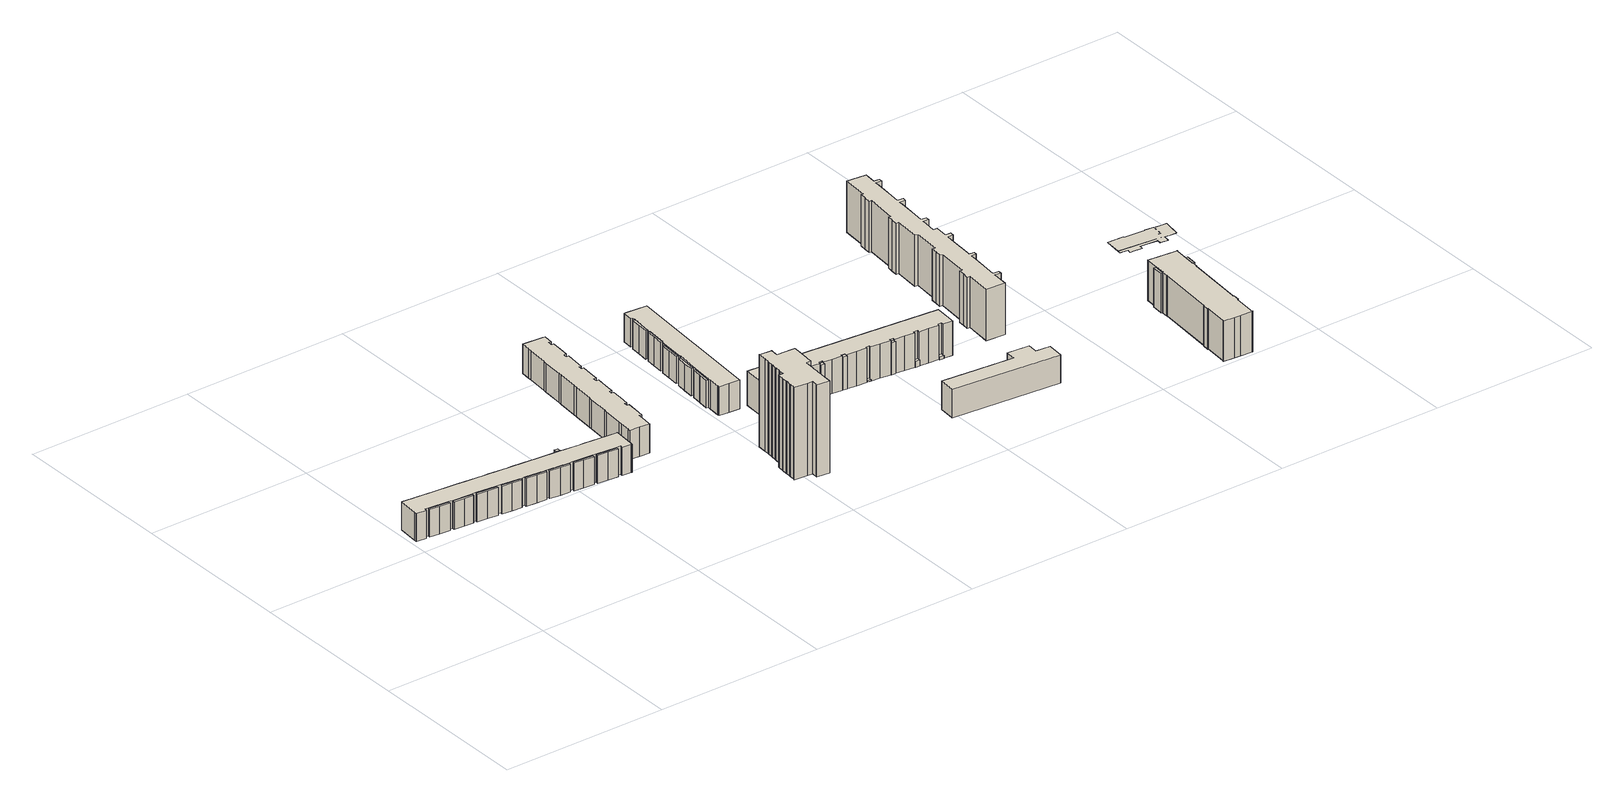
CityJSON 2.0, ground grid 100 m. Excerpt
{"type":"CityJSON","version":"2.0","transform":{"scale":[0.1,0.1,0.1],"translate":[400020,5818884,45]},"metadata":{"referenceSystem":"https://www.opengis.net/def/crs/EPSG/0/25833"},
"CityObjects":{
"building1":{"type":"Building","attributes":{"Gemeindeschluessel":"11000011","function":"31001_1010"},"address":[{"country":"Germany","locality":"Berlin","thoroughfareNumber":"38, 40, 42, 44, 46, 48, 50, 52, 54","thoroughfareName":"Gensinger Straße"}],"children":["building1-1","building1-2","building1-3","building1-4","building1-5","building1-6","building1-7","building1-8","building1-9"]},
"building1-1":{"type":"BuildingPart","attributes":{"BezugspunktDach":"2200","measuredHeight":16.87,"storeysAboveGround":5},"parents":["building1"],"geometry":[{"type":"MultiSurface","lod":"1","boundaries":[[[0,1,2,3,4,5,6,7,8,9,10,11,12,13,14,15,16,17,18,19,20,21,22,23,24,25,26,27,28,29,30,31,32,33,34,35,36,37,38,39,40,41,42,43,44,45]],[[46,47,48,49,50,51,52,53,54,55,56,57,58,59,60,61,62,63,64,65,66,67,68,69,70,71,72,73,74,75,76,77,78,79,80,81,82,83,84,85,86,87,88,89,90,91]],[[46,91,45,44]],[[47,46,44,43]],[[48,47,43,42]],[[49,48,42,41]],[[50,49,41,40]],[[51,50,40,39]],[[52,51,39,38]],[[53,52,38,37]],[[54,53,37,36]],[[55,54,36,35]],[[56,55,35,34]],[[57,56,34,33]],[[58,57,33,32]],[[59,58,32,31]],[[60,59,31,30]],[[61,60,30,29]],[[62,61,29,28]],[[63,62,28,27]],[[64,63,27,26]],[[65,64,26,25]],[[66,65,25,24]],[[67,66,24,23]],[[68,67,23,22]],[[69,68,22,21]],[[70,69,21,20]],[[71,70,20,19]],[[72,71,19,18]],[[73,92,93,18,17]],[[74,73,17,16]],[[75,94,95,16,15]],[[76,75,15,14]],[[96,97,76,14,13]],[[78,77,13,12]],[[98,99,78,12,11]],[[80,79,11,10]],[[100,101,102,80,10,9]],[[82,81,9,8]],[[103,104,8,7]],[[84,83,7,6]],[[85,105,106,6,5]],[[86,85,5,4]],[[87,107,108,4,3]],[[88,87,3,2]],[[89,88,2,1]],[[90,89,1,0]],[[91,90,0,45]],[[72,93,92,73]],[[74,95,94,75]],[[77,76,97,96]],[[109,79,78,99,98]],[[102,101,100,81]],[[83,82,104,103]],[[106,105,85,84]],[[86,108,107,87]]]}]},
"building1-2":{"type":"BuildingPart","attributes":{"BezugspunktDach":"2200","measuredHeight":16.45,"storeysAboveGround":5},"parents":["building1"],"geometry":[{"type":"Solid","lod":"1","boundaries":[[[[110,111,104,103,112]],[[83,82,113,114,115]],[[83,115,112,103]],[[113,82,104,111]],[[114,113,111,110]],[[115,114,110,112]],[[103,104,82,83]]]]}]},
"building1-3":{"type":"BuildingPart","attributes":{"BezugspunktDach":"2200","measuredHeight":16.45,"storeysAboveGround":5},"parents":["building1"],"geometry":[{"type":"Solid","lod":"1","boundaries":[[[[116,117,99,98,118]],[[79,78,119,120,121]],[[79,121,118,98]],[[119,78,99,117]],[[120,119,117,116]],[[121,120,116,118]],[[78,79,98,99]]]]}]},
"building1-4":{"type":"BuildingPart","attributes":{"BezugspunktDach":"2200","measuredHeight":16.45,"storeysAboveGround":5},"parents":["building1"],"geometry":[{"type":"MultiSurface","lod":"1","boundaries":[[[122,123,97,96,124]],[[77,76,125,126,127]],[[77,127,124,96]],[[125,76,97,123]],[[126,125,123,122]],[[127,126,122,124]],[[76,77,96,97,128]]]}]},
"building1-5":{"type":"BuildingPart","attributes":{"BezugspunktDach":"2200","measuredHeight":16.45,"storeysAboveGround":5},"parents":["building1"],"geometry":[{"type":"Solid","lod":"1","boundaries":[[[[129,130,93,92,131]],[[73,72,132,133,134]],[[73,134,131,92]],[[132,72,93,130]],[[133,132,130,129]],[[134,133,129,131]],[[72,73,92,93]]]]}]},
"building1-6":{"type":"BuildingPart","attributes":{"BezugspunktDach":"2200","measuredHeight":16.45,"storeysAboveGround":5},"parents":["building1"],"geometry":[{"type":"MultiSurface","lod":"1","boundaries":[[[135,136,108,107,137]],[[87,86,138,139,140]],[[87,140,137,107]],[[138,86,108,136]],[[139,138,136,135]],[[140,139,135,137]],[[141,86,87,107,108]]]}]},
"building1-7":{"type":"BuildingPart","attributes":{"BezugspunktDach":"2200","measuredHeight":16.45,"storeysAboveGround":5},"parents":["building1"],"geometry":[{"type":"MultiSurface","lod":"1","boundaries":[[[142,143,106,105,144]],[[85,84,145,146,147]],[[85,147,144,105]],[[145,84,106,143]],[[146,145,143,142]],[[147,146,142,144]],[[148,84,85,105,106]]]}]},
"building1-8":{"type":"BuildingPart","attributes":{"BezugspunktDach":"2200","measuredHeight":16.45,"storeysAboveGround":5},"parents":["building1"],"geometry":[{"type":"Solid","lod":"1","boundaries":[[[[149,150,95,94,151]],[[75,74,152,153,154]],[[75,154,151,94]],[[152,74,95,150]],[[153,152,150,149]],[[154,153,149,151]],[[74,75,94,95]]]]}]},
"building1-9":{"type":"BuildingPart","attributes":{"BezugspunktDach":"2200","measuredHeight":16.45,"storeysAboveGround":5},"parents":["building1"],"geometry":[{"type":"Solid","lod":"1","boundaries":[[[[155,156,101,100,157]],[[81,102,158,159,160]],[[81,160,157,100]],[[158,102,101,156]],[[159,158,156,155]],[[160,159,155,157]],[[102,81,100,101]]]]}]},
"building2":{"type":"Building","attributes":{"Gemeindeschluessel":"11000011","BezugspunktDach":"2200","function":"51009_1610","measuredHeight":13.15,"storeysAboveGround":0},"address":[{"country":"Germany","locality":"Berlin"}],"geometry":[{"type":"Solid","lod":"1","boundaries":[[[[161,162,163,164]],[[165,166,167,168]],[[165,168,164,163]],[[166,165,163,162]],[[167,166,162,161]],[[168,167,161,164]]]]}]},
"building3":{"type":"Building","attributes":{"Gemeindeschluessel":"11000011","BezugspunktDach":"2200","function":"51009_1610","measuredHeight":13.51,"storeysAboveGround":0},"address":[{"country":"Germany","locality":"Berlin"}],"geometry":[{"type":"Solid","lod":"1","boundaries":[[[[169,170,171,172]],[[173,174,175,176]],[[173,176,172,171]],[[174,173,171,170]],[[175,174,170,169]],[[176,175,169,172]]]]}]},
"building4":{"type":"Building","attributes":{"Gemeindeschluessel":"11000011","BezugspunktDach":"2200","function":"51009_1610","measuredHeight":16.68,"storeysAboveGround":0},"address":[{"country":"Germany","locality":"Berlin"}],"geometry":[{"type":"Solid","lod":"1","boundaries":[[[[177,178,179,180]],[[181,182,183,184]],[[181,184,180,179]],[[182,181,179,178]],[[183,182,178,177]],[[184,183,177,180]]]]}]},
"building5":{"type":"Building","attributes":{"Gemeindeschluessel":"11000011","BezugspunktDach":"2200","function":"51009_1610","measuredHeight":11.76,"storeysAboveGround":0},"address":[{"country":"Germany","locality":"Berlin"}],"geometry":[{"type":"Solid","lod":"1","boundaries":[[[[185,186,187,188]],[[189,190,191,192]],[[189,192,188,187]],[[190,189,187,186]],[[191,190,186,185]],[[192,191,185,188]]]]}]},
"building6":{"type":"Building","attributes":{"Gemeindeschluessel":"11000011","BezugspunktDach":"2200","function":"51009_1610","measuredHeight":4.28,"storeysAboveGround":0},"address":[{"country":"Germany","locality":"Berlin"}],"geometry":[{"type":"Solid","lod":"1","boundaries":[[[[193,194,195,196]],[[197,198,199,200]],[[197,200,196,195]],[[198,197,195,194]],[[199,198,194,193]],[[200,199,193,196]]]]}]},
"building7":{"type":"Building","attributes":{"Gemeindeschluessel":"11000011","BezugspunktDach":"2200","function":"31001_1010","measuredHeight":17.4,"storeysAboveGround":5},"address":[{"country":"Germany","locality":"Berlin","thoroughfareNumber":"24, 26, 28, 30, 32, 34, 36","thoroughfareName":"Gensinger Straße"}],"geometry":[{"type":"Solid","lod":"1","boundaries":[[[[201,202,203,204,205,206,207,208,209,210,211,212,213,214,215,216,217,218,219,220,221,222,223,224,225,226,227,228,229,230,231,232,233,234,235,236,237,238,239,240,241,242,243,244,245,246,247,248,249,250,251,252,253,254]],[[255,256,257,258,259,260,261,262,263,264,265,266,267,268,269,270,271,272,273,274,275,276,277,278,279,280,281,282,283,284,285,286,287,288,289,290,291,292,293,294,295,296,297,298,299,300,301,302,303,304,305,306,307,308]],[[255,308,254,253]],[[256,255,253,252]],[[257,256,252,251]],[[258,257,251,250]],[[259,258,250,249]],[[260,259,249,248]],[[261,260,248,247]],[[262,261,247,246]],[[263,262,246,245]],[[264,263,245,244]],[[265,264,244,243]],[[266,265,243,242]],[[267,266,242,241]],[[268,267,241,240]],[[269,268,240,239]],[[270,269,239,238]],[[271,270,238,237]],[[272,271,237,236]],[[273,272,236,235]],[[274,273,235,234]],[[275,274,234,233]],[[276,275,233,232]],[[277,276,232,231]],[[278,277,231,230]],[[279,278,230,229]],[[280,279,229,228]],[[281,280,228,227]],[[282,281,227,226]],[[283,282,226,225]],[[284,283,225,224]],[[285,284,224,223]],[[286,285,223,222]],[[287,286,222,221]],[[288,287,221,220]],[[289,288,220,219]],[[290,289,219,218]],[[291,290,218,217]],[[292,291,217,216]],[[293,292,216,215]],[[294,293,215,214]],[[295,294,214,213]],[[296,295,213,212]],[[297,296,212,211]],[[298,297,211,210]],[[299,298,210,209]],[[300,299,209,208]],[[301,300,208,207]],[[302,301,207,206]],[[303,302,206,205]],[[304,303,205,204]],[[305,304,204,203]],[[306,305,203,202]],[[307,306,202,201]],[[308,307,201,254]]]]}]},
"building8":{"type":"Building","attributes":{"Gemeindeschluessel":"11000011","BezugspunktDach":"2200","function":"31001_1010","measuredHeight":54.87,"storeysAboveGround":18},"address":[{"country":"Germany","locality":"Berlin","thoroughfareNumber":"67","thoroughfareName":"Alt-Friedrichsfelde"}],"geometry":[{"type":"Solid","lod":"1","boundaries":[[[[309,310,311,312,313,314,315,316,317,318,319,320,321,322,323,324,325,326,327,328,329,330,331,332,333,334,335,336,337,338,339,340,341,342,343,344,345,346,347,348,349,350,351,352,353,354,355,356,357,358,359,360,361,362,363]],[[364,365,366,367,368,369,370,371,372,373,374,375,376,377,378,379,380,381,382,383,384,385,386,387,388,389,390,391,392,393,394,395,396,397,398,399,400,401,402,403,404,405,406,407,408,409,410,411,412,413,414,415,416,417,418]],[[364,418,363,362]],[[365,364,362,361]],[[366,365,361,360]],[[367,366,360,359]],[[368,367,359,358]],[[369,368,358,357]],[[370,369,357,356]],[[371,370,356,355]],[[372,371,355,354]],[[373,372,354,353]],[[374,373,353,352]],[[375,374,352,351]],[[376,375,351,350]],[[377,376,350,349]],[[378,377,349,348]],[[379,378,348,347]],[[380,379,347,346]],[[381,380,346,345]],[[382,381,345,344]],[[383,382,344,343]],[[384,383,343,342]],[[385,384,342,341]],[[386,385,341,340]],[[387,386,340,339]],[[388,387,339,338]],[[389,388,338,337]],[[390,389,337,336]],[[391,390,336,335]],[[392,391,335,334]],[[393,392,334,333]],[[394,393,333,332]],[[395,394,332,331]],[[396,395,331,330]],[[397,396,330,329]],[[398,397,329,328]],[[399,398,328,327]],[[400,399,327,326]],[[401,400,326,325]],[[402,401,325,324]],[[403,402,324,323]],[[404,403,323,322]],[[405,404,322,321]],[[406,405,321,320]],[[407,406,320,319]],[[408,407,319,318]],[[409,408,318,317]],[[410,409,317,316]],[[411,410,316,315]],[[412,411,315,314]],[[413,412,314,313]],[[414,413,313,312]],[[415,414,312,311]],[[416,415,311,310]],[[417,416,310,309]],[[418,417,309,363]]]]}]},
"building9":{"type":"Building","attributes":{"Gemeindeschluessel":"11000011","BezugspunktDach":"2200","function":"51009_1610","measuredHeight":9.66,"storeysAboveGround":0},"address":[{"country":"Germany","locality":"Berlin"}],"geometry":[{"type":"Solid","lod":"1","boundaries":[[[[419,420,421,422,423,424]],[[425,426,427,428,429,430]],[[425,430,424,423]],[[426,425,423,422]],[[427,426,422,421]],[[428,427,421,420]],[[429,428,420,419]],[[430,429,419,424]]]]}]},
"building10":{"type":"Building","attributes":{"Gemeindeschluessel":"11000011","function":"31001_1010"},"address":[{"country":"Germany","locality":"Berlin","thoroughfareNumber":"62, 64, 66, 68, 70, 72","thoroughfareName":"Gensinger Straße"}],"children":["building10-1","building10-2","building10-3","building10-4","building10-5","building10-6"]},
"building10-1":{"type":"BuildingPart","attributes":{"BezugspunktDach":"2200","measuredHeight":17.16,"storeysAboveGround":5},"parents":["building10"],"geometry":[{"type":"MultiSurface","lod":"1","boundaries":[[[431,432,433,434,435,436,437,438,439,440,441,442,443,444,445,446,447,448,449,450,451,452,453,454,455,456,457]],[[458,459,460,461,462,463,464,465,466,467,468,469,470,471,472,473,474,475,476,477,478,479,480,481,482,483,484]],[[458,484,457,456]],[[459,458,456,455]],[[460,485,486,487,459,455,454]],[[488,459,489]],[[461,460,454,453]],[[490,491,461,453,452]],[[463,462,452,451],[492,490,462,463]],[[464,463,451,450]],[[493,494,464,450,449]],[[466,465,449,448]],[[470,469,445,444]],[[474,473,441,440]],[[475,474,440,439]],[[476,475,439,438]],[[477,476,438,437]],[[478,477,437,436]],[[479,478,436,435]],[[480,479,435,434]],[[481,480,434,433]],[[482,481,433,432]],[[483,482,432,431]],[[484,483,431,457]],[[488,489,486,485,460]],[[489,459,487,486]],[[462,461,491,490]],[[492,463,462,490]],[[465,464,494,493]],[[467,466,448,447]],[[468,467,447,446]],[[469,468,446,445,495]],[[496,471,470,444,443]],[[472,471,443,442]],[[473,472,442,441]]]}]},
"building10-2":{"type":"BuildingPart","attributes":{"BezugspunktDach":"2200","measuredHeight":17.16,"storeysAboveGround":5},"parents":["building10"],"geometry":[{"type":"MultiSurface","lod":"1","boundaries":[[[444,443,442,441,497,498,499]],[[500,501,473,472,471,470,502]],[[500,502,499,498]],[[501,500,498,497]],[[473,501,497,441]],[[502,470,444,499]],[[472,473,441,442]],[[471,472,442,443]],[[503,470,471,443,444]]]}]},
"building10-3":{"type":"BuildingPart","attributes":{"BezugspunktDach":"2200","measuredHeight":17.16,"storeysAboveGround":5},"parents":["building10"],"geometry":[{"type":"MultiSurface","lod":"1","boundaries":[[[448,447,446,445,504,505,506]],[[507,508,469,468,467,466,509]],[[507,509,506,505]],[[508,507,505,504]],[[469,508,504,445]],[[509,466,448,506]],[[468,469,445,446,510]],[[467,468,446,447]],[[466,467,447,448]]]}]},
"building10-4":{"type":"BuildingPart","attributes":{"BezugspunktDach":"2200","measuredHeight":16.11,"storeysAboveGround":5},"parents":["building10"],"geometry":[{"type":"Solid","lod":"1","boundaries":[[[[494,493,511,512,513]],[[514,515,465,464,516]],[[514,516,513,512]],[[515,514,512,511]],[[465,515,511,493]],[[516,464,494,513]],[[464,465,493,494]]]]}]},
"building10-5":{"type":"BuildingPart","attributes":{"BezugspunktDach":"2200","measuredHeight":17.4,"storeysAboveGround":5},"parents":["building10"],"geometry":[{"type":"Solid","lod":"1","boundaries":[[[[487,486,485,517,518,519,520]],[[521,522,523,460,489,459,524]],[[521,524,520,519]],[[522,521,519,518]],[[523,522,518,517]],[[460,523,517,485]],[[524,459,487,520]],[[489,460,485,486]],[[459,489,486,487]]]]}]},
"building10-6":{"type":"BuildingPart","attributes":{"BezugspunktDach":"2200","measuredHeight":16.19,"storeysAboveGround":5},"parents":["building10"],"geometry":[{"type":"Solid","lod":"1","boundaries":[[[[491,490,492,525,526,527]],[[528,529,463,462,461,530]],[[528,530,527,526]],[[529,528,526,525]],[[463,529,525,492]],[[530,461,491,527]],[[462,463,492,490]],[[461,462,490,491]]]]}]},
"building11":{"type":"Building","attributes":{"Gemeindeschluessel":"11000011","BezugspunktDach":"2200","function":"51009_1610","measuredHeight":18.8,"storeysAboveGround":0},"address":[{"country":"Germany","locality":"Berlin"}],"geometry":[{"type":"Solid","lod":"1","boundaries":[[[[531,532,533,534,535,536]],[[537,538,539,540,541,542]],[[537,542,536,535]],[[538,537,535,534]],[[539,538,534,533]],[[540,539,533,532]],[[541,540,532,531]],[[542,541,531,536]]]]}]},
"building12":{"type":"Building","attributes":{"Gemeindeschluessel":"11000011","BezugspunktDach":"2200","function":"51009_1610","measuredHeight":19.1,"storeysAboveGround":0},"address":[{"country":"Germany","locality":"Berlin"}],"geometry":[{"type":"Solid","lod":"1","boundaries":[[[[543,544,545,546,547,548]],[[549,550,551,552,553,554]],[[549,554,548,547]],[[550,549,547,546]],[[551,550,546,545]],[[552,551,545,544]],[[553,552,544,543]],[[554,553,543,548]]]]}]},
"building13":{"type":"Building","attributes":{"Gemeindeschluessel":"11000011","BezugspunktDach":"2200","function":"51009_1610","measuredHeight":19.52,"storeysAboveGround":0},"address":[{"country":"Germany","locality":"Berlin"}],"geometry":[{"type":"Solid","lod":"1","boundaries":[[[[555,556,557,558,559,560]],[[561,562,563,564,565,566]],[[561,566,560,559]],[[562,561,559,558]],[[563,562,558,557]],[[564,563,557,556]],[[565,564,556,555]],[[566,565,555,560]]]]}]},
"building14":{"type":"Building","attributes":{"Gemeindeschluessel":"11000011","BezugspunktDach":"2200","function":"31001_1010","measuredHeight":20.43,"storeysAboveGround":6},"address":[{"country":"Germany","locality":"Berlin","thoroughfareNumber":"100, 102, 104, 106, 108, 110, 112, 114","thoroughfareName":"Gensinger Straße"}],"geometry":[{"type":"Solid","lod":"1","boundaries":[[[[567,568,569,570,571,572,573,574,575,576,577,578,579,580,581,582,583,584,585,586,587,588,589,590,591,592,593,594,595,596,597,598,599,600,601,602,603,604,605,606,607,608,609,610,611]],[[612,613,614,615,616,617,618,619,620,621,622,623,624,625,626,627,628,629,630,631,632,633,634,635,636,637,638,639,640,641,642,643,644,645,646,647,648,649,650,651,652,653,654,655,656]],[[612,656,611,610]],[[613,612,610,609]],[[614,613,609,608]],[[615,614,608,607]],[[616,615,607,606]],[[617,616,606,605]],[[618,617,605,604]],[[619,618,604,603]],[[620,619,603,602]],[[621,620,602,601]],[[622,621,601,600]],[[623,622,600,599]],[[624,623,599,598]],[[625,624,598,597]],[[626,625,597,596]],[[627,626,596,595]],[[628,627,595,594]],[[629,628,594,593]],[[630,629,593,592]],[[631,630,592,591]],[[632,631,591,590]],[[633,632,590,589]],[[634,633,589,588]],[[635,634,588,587]],[[636,635,587,586]],[[637,636,586,585]],[[638,637,585,584]],[[639,638,584,583]],[[640,639,583,582]],[[641,640,582,581]],[[642,641,581,580]],[[643,642,580,579]],[[644,643,579,578]],[[645,644,578,577]],[[646,645,577,576]],[[647,646,576,575]],[[648,647,575,574]],[[649,648,574,573]],[[650,649,573,572]],[[651,650,572,571]],[[652,651,571,570]],[[653,652,570,569]],[[654,653,569,568]],[[655,654,568,567]],[[656,655,567,611]]]]}]},
"building15":{"type":"Building","attributes":{"Gemeindeschluessel":"11000011","BezugspunktDach":"2200","function":"51009_1610","measuredHeight":1.05,"storeysAboveGround":0},"address":[{"country":"Germany","locality":"Berlin"}],"geometry":[{"type":"Solid","lod":"1","boundaries":[[[[657,658,659,660,661,662]],[[663,664,665,666,667,668]],[[663,668,662,661]],[[664,663,661,660]],[[665,664,660,659]],[[666,665,659,658]],[[667,666,658,657]],[[668,667,657,662]]]]}]},
"building16":{"type":"Building","attributes":{"Gemeindeschluessel":"11000011","BezugspunktDach":"2200","function":"51009_1610","measuredHeight":10.86,"storeysAboveGround":0},"address":[{"country":"Germany","locality":"Berlin"}],"geometry":[{"type":"Solid","lod":"1","boundaries":[[[[669,670,671,672]],[[673,674,675,676]],[[673,676,672,671]],[[674,673,671,670]],[[675,674,670,669]],[[676,675,669,672]]]]}]},
"building17":{"type":"Building","attributes":{"Gemeindeschluessel":"11000011","BezugspunktDach":"2200","function":"51009_1610","measuredHeight":19.01,"storeysAboveGround":0},"address":[{"country":"Germany","locality":"Berlin"}],"geometry":[{"type":"Solid","lod":"1","boundaries":[[[[677,678,679,680,681,682]],[[683,684,685,686,687,688]],[[683,688,682,681]],[[684,683,681,680]],[[685,684,680,679]],[[686,685,679,678]],[[687,686,678,677]],[[688,687,677,682]]]]}]},
"building18":{"type":"Building","attributes":{"Gemeindeschluessel":"11000011","BezugspunktDach":"2200","function":"51009_1610","measuredHeight":3.61,"storeysAboveGround":0},"address":[{"country":"Germany","locality":"Berlin"}],"geometry":[{"type":"Solid","lod":"1","boundaries":[[[[689,690,691,692,693,694]],[[695,696,697,698,699,700]],[[695,700,694,693]],[[696,695,693,692]],[[697,696,692,691]],[[698,697,691,690]],[[699,698,690,689]],[[700,699,689,694]]]]}]},
"building19":{"type":"Building","attributes":{"name":"Adam-Ries-Schule","Gemeindeschluessel":"11000011","function":"31001_3021"},"address":[{"country":"Germany","locality":"Berlin","thoroughfareNumber":"66","thoroughfareName":"Alt-Friedrichsfelde"}],"children":["building19-1","building19-2"]},
"building19-1":{"type":"BuildingPart","attributes":{"BezugspunktDach":"2200","measuredHeight":16.85,"storeysAboveGround":5},"parents":["building19"],"geometry":[{"type":"MultiSurface","lod":"1","boundaries":[[[701,702,703,704,705,706,707,708,709,710]],[[711,712,713,714,715,716,717,718,719,720]],[[711,720,710,709]],[[712,711,709,708]],[[713,712,708,707]],[[714,713,707,706]],[[715,714,706,705]],[[721,722,723,724,721,716,715,705,704]],[[717,716,704,703]],[[718,717,703,702]],[[719,718,702,701]],[[720,719,701,710]],[[724,723,722,721]]]}]},
"building19-2":{"type":"BuildingPart","attributes":{"BezugspunktDach":"2200","measuredHeight":4.21,"storeysAboveGround":5},"parents":["building19"],"geometry":[{"type":"Solid","lod":"1","boundaries":[[[[721,725,726,722]],[[727,728,724,723]],[[727,723,722,726]],[[728,727,726,725]],[[724,728,725,721]],[[723,724,721,722]]]]}]},
"building20":{"type":"Building","attributes":{"Gemeindeschluessel":"11000011","BezugspunktDach":"2200","function":"51009_1610","measuredHeight":1.94,"storeysAboveGround":0},"address":[{"country":"Germany","locality":"Berlin"}],"geometry":[{"type":"Solid","lod":"1","boundaries":[[[[729,730,731,732,733,734]],[[735,736,737,738,739,740]],[[735,740,734,733]],[[736,735,733,732]],[[737,736,732,731]],[[738,737,731,730]],[[739,738,730,729]],[[740,739,729,734]]]]}]},
"building21":{"type":"Building","attributes":{"Gemeindeschluessel":"11000011","BezugspunktDach":"2200","function":"51009_1610","measuredHeight":2.93,"storeysAboveGround":0},"address":[{"country":"Germany","locality":"Berlin"}],"geometry":[{"type":"Solid","lod":"1","boundaries":[[[[741,742,743,744,745,746]],[[747,748,749,750,751,752]],[[747,752,746,745]],[[748,747,745,744]],[[749,748,744,743]],[[750,749,743,742]],[[751,750,742,741]],[[752,751,741,746]]]]}]},
"building22":{"type":"Building","attributes":{"Gemeindeschluessel":"11000011","BezugspunktDach":"2200","function":"31001_1010","measuredHeight":30.5,"storeysAboveGround":10},"address":[{"country":"Germany","locality":"Berlin","thoroughfareNumber":"88, 90, 92, 94, 96, 98","thoroughfareName":"Gensinger Straße"}],"geometry":[{"type":"Solid","lod":"1","boundaries":[[[[753,754,755,756,757,758,759,760,761,762,763,764,765,766,767,768,769,770,771,772,773,774,775,776,777,778,779,780,781,782,783,784,785,786,787,788,789,790,791,792,793,794,795,796,797,798,799,800,801,802,803,804,805,806,807,808,809,810]],[[811,812,813,814,815,816,817,818,819,820,821,822,823,824,825,826,827,828,829,830,831,832,833,834,835,836,837,838,839,840,841,842,843,844,845,846,847,848,849,850,851,852,853,854,855,856,857,858,859,860,861,862,863,864,865,866,867,868]],[[811,868,810,809]],[[812,811,809,808]],[[813,812,808,807]],[[814,813,807,806]],[[815,814,806,805]],[[816,815,805,804]],[[817,816,804,803]],[[818,817,803,802]],[[819,818,802,801]],[[820,819,801,800]],[[821,820,800,799]],[[822,821,799,798]],[[823,822,798,797]],[[824,823,797,796]],[[825,824,796,795]],[[826,825,795,794]],[[827,826,794,793]],[[828,827,793,792]],[[829,828,792,791]],[[830,829,791,790]],[[831,830,790,789]],[[832,831,789,788]],[[833,832,788,787]],[[834,833,787,786]],[[835,834,786,785]],[[836,835,785,784]],[[837,836,784,783]],[[838,837,783,782]],[[839,838,782,781]],[[840,839,781,780]],[[841,840,780,779]],[[842,841,779,778]],[[843,842,778,777]],[[844,843,777,776]],[[845,844,776,775]],[[846,845,775,774]],[[847,846,774,773]],[[848,847,773,772]],[[849,848,772,771]],[[850,849,771,770]],[[851,850,770,769]],[[852,851,769,768]],[[853,852,768,767]],[[854,853,767,766]],[[855,854,766,765]],[[856,855,765,764]],[[857,856,764,763]],[[858,857,763,762]],[[859,858,762,761]],[[860,859,761,760]],[[861,860,760,759]],[[862,861,759,758]],[[863,862,758,757]],[[864,863,757,756]],[[865,864,756,755]],[[866,865,755,754]],[[867,866,754,753]],[[868,867,753,810]]]]}]},
"building23":{"type":"Building","attributes":{"Gemeindeschluessel":"11000011","BezugspunktDach":"2200","function":"31001_1022","measuredHeight":24.94,"storeysAboveGround":7},"address":[{"country":"Germany","locality":"Berlin","thoroughfareNumber":"103","thoroughfareName":"Gensinger Straße"}],"geometry":[{"type":"Solid","lod":"1","boundaries":[[[[869,870,871,872,873,874,875,876,877,878,879,880,881,882,883,884,885,886,887,888,889,890,891,892,893,894,895,896,897,898,899,900,901,902]],[[903,904,905,906,907,908,909,910,911,912,913,914,915,916,917,918,919,920,921,922,923,924,925,926,927,928,929,930,931,932,933,934,935,936]],[[903,936,902,901]],[[904,903,901,900]],[[905,904,900,899]],[[906,905,899,898]],[[907,906,898,897]],[[908,907,897,896]],[[909,908,896,895]],[[910,909,895,894]],[[911,910,894,893]],[[912,911,893,892]],[[913,912,892,891]],[[914,913,891,890]],[[915,914,890,889]],[[916,915,889,888]],[[917,916,888,887]],[[918,917,887,886]],[[919,918,886,885]],[[920,919,885,884]],[[921,920,884,883]],[[922,921,883,882]],[[923,922,882,881]],[[924,923,881,880]],[[925,924,880,879]],[[926,925,879,878]],[[927,926,878,877]],[[928,927,877,876]],[[929,928,876,875]],[[930,929,875,874]],[[931,930,874,873]],[[932,931,873,872]],[[933,932,872,871]],[[934,933,871,870]],[[935,934,870,869]],[[936,935,869,902]]]]}]},
"building24":{"type":"Building","attributes":{"Gemeindeschluessel":"11000011","BezugspunktDach":"2200","function":"51009_1610","measuredHeight":23.39,"storeysAboveGround":0},"address":[{"country":"Germany","locality":"Berlin"}],"geometry":[{"type":"Solid","lod":"1","boundaries":[[[[937,938,939,940,941,942]],[[943,944,945,946,947,948]],[[943,948,942,941]],[[944,943,941,940]],[[945,944,940,939]],[[946,945,939,938]],[[947,946,938,937]],[[948,947,937,942]]]]}]},
"building25":{"type":"Building","attributes":{"Gemeindeschluessel":"11000011","BezugspunktDach":"2200","function":"51009_1610","measuredHeight":23.46,"storeysAboveGround":0},"address":[{"country":"Germany","locality":"Berlin"}],"geometry":[{"type":"Solid","lod":"1","boundaries":[[[[949,950,951,952,953,954]],[[955,956,957,958,959,960]],[[955,960,954,953]],[[956,955,953,952]],[[957,956,952,951]],[[958,957,951,950]],[[959,958,950,949]],[[960,959,949,954]]]]}]},
"building26":{"type":"Building","attributes":{"Gemeindeschluessel":"11000011","function":"31001_1010"},"address":[{"country":"Germany","locality":"Berlin","thoroughfareNumber":"31, 33","thoroughfareName":"Gensinger Straße"}],"children":["building26-1","building26-2"]},
"building26-1":{"type":"BuildingPart","attributes":{"BezugspunktDach":"2200","measuredHeight":0.144,"storeysAboveGround":6},"parents":["building26"],"geometry":[{"type":"Solid","lod":"1","boundaries":[[[[961,962,963,964,965,966,967,968,969,970,971,972,973,974,975,976,977,978,979,980,981,982,983,984,985,986,987,988,989,990,991,992,993]],[[994,995,996,997,998,999,1000,1001,1002,1003,1004,1005,1006,1007,1008,1009,1010,1011,1012,1013,1014,1015,1016,1017,1018,1019,1020,1021,1022,1023,1024,1025,1026]],[[994,1026,993,992]],[[995,994,992,991]],[[996,995,991,990]],[[997,996,990,989]],[[998,997,989,988]],[[999,998,988,987]],[[1000,999,987,986]],[[1001,1000,986,985]],[[1002,1001,985,984]],[[1003,1002,984,983]],[[1004,1003,983,982]],[[1005,1004,982,981]],[[1006,1005,981,980]],[[1007,1006,980,979]],[[1008,1007,979,978]],[[1009,1008,978,977]],[[1010,1009,977,976]],[[1011,1010,976,975]],[[1012,1011,975,974]],[[1013,1012,974,973]],[[1014,1013,973,972]],[[1015,1014,972,971]],[[1016,1015,971,970]],[[1017,1016,970,969]],[[1018,1017,969,968]],[[1019,1018,968,967]],[[1020,1019,967,966]],[[1021,1020,966,965]],[[1022,1021,965,964]],[[1023,1022,964,963]],[[1024,1023,963,962]],[[1025,1024,962,961]],[[1026,1025,961,993]]]]}]},
"building26-2":{"type":"BuildingPart","attributes":{"BezugspunktDach":"2200","measuredHeight":0.16,"storeysAboveGround":6},"parents":["building26"],"geometry":[{"type":"Solid","lod":"1","boundaries":[[[[961,962,963,964,965,966,967,968,969,970,971,972,973,974,975,976,977,978,979,980,981,982,1027,1028,1029,1030,1031,992,993]],[[994,1032,1033,1034,1035,1036,1004,1005,1006,1007,1008,1009,1010,1011,1012,1013,1014,1015,1016,1017,1018,1019,1020,1021,1022,1023,1024,1025,1026]],[[994,1026,993,992]],[[1032,994,992,1031]],[[1033,1032,1031,1030]],[[1034,1033,1030,1029]],[[1035,1034,1029,1028]],[[1036,1035,1028,1027]],[[1004,1036,1027,982]],[[1005,1004,982,981]],[[1006,1005,981,980]],[[1007,1006,980,979]],[[1008,1007,979,978]],[[1009,1008,978,977]],[[1010,1009,977,976]],[[1011,1010,976,975]],[[1012,1011,975,974]],[[1013,1012,974,973]],[[1014,1013,973,972]],[[1015,1014,972,971]],[[1016,1015,971,970]],[[1017,1016,970,969]],[[1018,1017,969,968]],[[1019,1018,968,967]],[[1020,1019,967,966]],[[1021,1020,966,965]],[[1022,1021,965,964]],[[1023,1022,964,963]],[[1024,1023,963,962]],[[1025,1024,962,961]],[[1026,1025,961,993]]]]}]}
},
"vertices":[
[6,1073,198],[62,1068,198],[66,1081,198],[88,1079,198],[209,1068,198],[232,1066,198],[351,1056,198],[373,1054,198],[499,1042,198],[524,1040,198],[654,1028,198],[667,1027,198],[793,1016,198],[811,1014,198],[936,1003,198],[959,1001,198],[1078,990,198],[1100,988,198],[1223,977,198],[1247,975,198],[1245,961,198],[1301,956,198],[1305,955,198],[1306,970,198],[1317,1095,198],[1313,1095,198],[1110,1113,198],[1088,1115,198],[968,1126,198],[947,1128,198],[821,1139,198],[799,1141,198],[676,1152,198],[655,1154,198],[534,1165,198],[514,1167,198],[386,1178,198],[364,1181,198],[240,1192,198],[221,1193,198],[98,1205,198],[77,1206,198],[18,1212,198],[14,1212,198],[3,1087,198],[2,1073,198],[3,1087,31],[14,1212,31],[18,1212,31],[77,1206,31],[98,1205,31],[221,1193,31],[240,1192,31],[364,1181,31],[386,1178,31],[514,1167,31],[534,1165,31],[655,1154,31],[676,1152,31],[799,1141,31],[821,1139,31],[947,1128,31],[968,1126,31],[1088,1115,31],[1110,1113,31],[1313,1095,31],[1317,1095,31],[1306,970,31],[1305,955,31],[1301,956,31],[1245,961,31],[1247,975,31],[1223,977,31],[1100,988,31],[1078,990,31],[959,1001,31],[936,1003,31],[811,1014,31],[793,1016,31],[667,1027,31],[654,1028,31],[524,1040,31],[499,1042,31],[373,1054,31],[351,1056,31],[232,1066,31],[209,1068,31],[88,1079,31],[66,1081,31],[62,1068,31],[6,1073,31],[2,1073,31],[1100,988,196],[1223,977,196],[959,1001,196],[1078,990,196],[811,1014,196],[936,1003,196],[667,1027,196],[793,1016,196],[524,1040,196],[642,1029,196],[642,1029,31],[373,1054,196],[499,1042,196],[232,1066,196],[351,1056,196],[88,1079,196],[209,1068,196],[667,1027,114],
[434,1034,196],[498,1028,196],[371,1040,196],[498,1028,31],[434,1034,31],[371,1040,31],
[732,1007,196],[791,1002,196],[665,1013,196],[791,1002,31],[732,1007,31],[665,1013,31],
[873,994,196],[933,989,196],[809,1000,196],[933,989,31],[873,994,31],[809,1000,31],[936,1003,161],
[1162,968,196],[1221,963,196],[1098,974,196],[1221,963,31],[1162,968,31],[1098,974,31],
[144,1060,196],[207,1055,196],[84,1066,196],[207,1055,31],[144,1060,31],[84,1066,31],[209,1068,125],
[294,1047,196],[348,1042,196],[230,1052,196],[348,1042,31],[294,1047,31],[230,1052,31],[351,1056,115],
[1013,982,196],[1076,976,196],[957,987,196],[1076,976,31],[1013,982,31],[957,987,31],
[581,1021,196],[641,1015,196],[522,1026,196],[641,1015,31],[581,1021,31],[522,1026,31],
[655,1154,169],[676,1152,169],[677,1169,169],[655,1171,169],[677,1169,37],[676,1152,37],[655,1154,37],[655,1171,37],
[821,1139,171],[822,1157,171],[800,1159,171],[799,1141,171],[800,1159,36],[822,1157,36],[821,1139,36],[799,1141,36],
[968,1126,203],[969,1142,203],[949,1145,203],[947,1128,203],[949,1145,36],[969,1142,36],[968,1126,36],[947,1128,36],
[1110,1113,153],[1111,1129,153],[1088,1131,153],[1088,1115,153],[1088,1131,35],[1111,1129,35],[1110,1113,35],[1088,1115,35],
[1384,1145,75],[1386,1168,75],[1366,1169,75],[1365,1146,75],[1366,1169,32],[1386,1168,32],[1384,1145,32],[1365,1146,32],
[1439,1065,201],[1498,1060,201],[1500,1072,201],[1507,1159,201],[1522,1157,201],[1527,1218,201],[1532,1278,201],[1518,1279,201],[1520,1300,201],[1534,1298,201],[1540,1361,201],[1545,1423,201],[1531,1426,201],[1533,1446,201],[1547,1444,201],[1553,1505,201],[1559,1570,201],[1544,1571,201],[1546,1592,201],[1561,1591,201],[1566,1652,201],[1572,1713,201],[1557,1714,201],[1559,1734,201],[1573,1733,201],[1579,1792,201],[1584,1855,201],[1570,1856,201],[1572,1879,201],[1586,1877,201],[1592,1938,201],[1597,1998,201],[1583,2000,201],[1585,2023,201],[1599,2021,201],[1605,2081,201],[1590,2083,201],[1469,2093,201],[1464,2033,201],[1462,2012,201],[1451,1889,201],[1449,1866,201],[1438,1745,201],[1436,1725,201],[1425,1600,201],[1423,1577,201],[1412,1453,201],[1410,1431,201],[1399,1311,201],[1397,1289,201],[1386,1168,201],[1384,1145,201],[1379,1084,201],[1377,1071,201],[1379,1084,27],[1384,1145,27],[1386,1168,27],[1397,1289,27],[1399,1311,27],[1410,1431,27],[1412,1453,27],[1423,1577,27],[1425,1600,27],[1436,1725,27],[1438,1745,27],[1449,1866,27],[1451,1889,27],[1462,2012,27],[1464,2033,27],[1469,2093,27],[1590,2083,27],[1605,2081,27],[1599,2021,27],[1585,2023,27],[1583,2000,27],[1597,1998,27],[1592,1938,27],[1586,1877,27],[1572,1879,27],[1570,1856,27],[1584,1855,27],[1579,1792,27],[1573,1733,27],[1559,1734,27],[1557,1714,27],[1572,1713,27],[1566,1652,27],[1561,1591,27],[1546,1592,27],[1544,1571,27],[1559,1570,27],[1553,1505,27],[1547,1444,27],[1533,1446,27],[1531,1426,27],[1545,1423,27],[1540,1361,27],[1534,1298,27],[1520,1300,27],[1518,1279,27],[1532,1278,27],[1527,1218,27],[1522,1157,27],[1507,1159,27],[1500,1072,27],[1498,1060,27],[1439,1065,27],[1377,1071,27],
[2006,392,573],[2037,390,573],[2035,357,573],[2034,352,573],[2111,342,573],[2111,346,573],[2114,382,573],[2114,388,573],[2116,417,573],[2117,424,573],[2119,452,573],[2120,461,573],[2122,489,573],[2123,498,573],[2124,522,573],[2125,529,573],[2127,561,573],[2156,559,573],[2157,567,573],[2159,594,573],[2160,603,573],[2162,630,573],[2163,639,573],[2165,667,573],[2166,675,573],[2168,702,573],[2169,711,573],[2089,716,573],[2056,717,573],[2060,765,573],[2053,765,573],[2027,768,573],[2020,769,573],[1992,772,573],[1986,772,573],[1982,717,573],[1980,691,573],[1979,681,573],[1976,656,573],[1976,647,573],[1973,622,573],[1972,613,573],[1969,582,573],[1969,573,573],[1966,546,573],[1940,549,573],[1938,539,573],[1936,510,573],[1935,503,573],[1933,478,573],[1933,469,573],[1931,442,573],[1930,434,573],[1928,406,573],[1927,400,573],[1928,406,24],[1930,434,24],[1931,442,24],[1933,469,24],[1933,478,24],[1935,503,24],[1936,510,24],[1938,539,24],[1940,549,24],[1966,546,24],[1969,573,24],[1969,582,24],[1972,613,24],[1973,622,24],[1976,647,24],[1976,656,24],[1979,681,24],[1980,691,24],[1982,717,24],[1986,772,24],[1992,772,24],[2020,769,24],[2027,768,24],[2053,765,24],[2060,765,24],[2056,717,24],[2089,716,24],[2169,711,24],[2168,702,24],[2166,675,24],[2165,667,24],[2163,639,24],[2162,630,24],[2160,603,24],[2159,594,24],[2157,567,24],[2156,559,24],[2127,561,24],[2125,529,24],[2124,522,24],[2123,498,24],[2122,489,24],[2120,461,24],[2119,452,24],[2117,424,24],[2116,417,24],[2114,388,24],[2114,382,24],[2111,346,24],[2111,342,24],[2034,352,24],[2035,357,24],[2037,390,24],[2006,392,24],[1927,400,24],
[2252,1009,117],[2275,1007,117],[2276,1015,117],[2278,1026,117],[2253,1028,117],[2252,1017,117],[2253,1028,20],[2278,1026,20],[2276,1015,20],[2275,1007,20],[2252,1009,20],[2252,1017,20],
[2020,1165,190],[2019,1154,190],[2081,1149,190],[2144,1145,190],[2145,1156,190],[2220,2027,190],[2096,2037,190],[2083,2038,190],[2078,1977,190],[2089,1976,190],[2087,1955,190],[2089,1954,190],[2078,1832,190],[2077,1832,190],[2074,1810,190],[2076,1810,190],[2066,1691,190],[2065,1691,190],[2062,1668,190],[2052,1542,190],[2049,1520,190],[2050,1520,190],[2039,1398,190],[2037,1375,190],[2025,1252,190],[2023,1230,190],[2018,1165,190],[2023,1230,19],[2025,1252,19],[2037,1375,19],[2039,1398,19],[2050,1520,19],[2049,1520,19],[2052,1542,19],[2062,1668,19],[2065,1691,19],[2066,1691,19],[2076,1810,19],[2074,1810,19],[2077,1832,19],[2078,1832,19],[2089,1954,19],[2087,1955,19],[2089,1976,19],[2078,1977,19],[2083,2038,19],[2096,2037,19],[2220,2027,19],[2145,1156,19],[2144,1145,19],[2081,1149,19],[2019,1154,19],[2020,1165,19],[2018,1165,19],[2037,1375,183],[2031,1314,183],[2025,1252,183],[2034,1344,19],[2031,1314,19],[2050,1520,180],[2039,1398,180],[2049,1520,180],[2062,1668,180],[2052,1542,180],[2074,1810,104],[2078,1832,133],
[2075,1956,190],[2070,1896,190],[2064,1834,190],[2070,1896,19],[2075,1956,19],[2064,1834,19],[2077,1832,133],
[2063,1811,190],[2058,1754,190],[2053,1691,190],[2058,1754,19],[2063,1811,19],[2053,1691,19],[2076,1810,104],
[2050,1669,180],[2045,1608,180],[2039,1544,180],[2045,1608,19],[2050,1669,19],[2039,1544,19],
[2026,1377,183],[2020,1319,183],[2019,1315,183],[2013,1254,183],[2019,1315,19],[2020,1319,19],[2026,1377,19],[2013,1254,19],
[2037,1520,180],[2031,1459,180],[2026,1400,180],[2031,1459,19],[2037,1520,19],[2026,1400,19],
[2413,995,207],[2414,1003,207],[2414,1014,207],[2391,1016,207],[2391,1005,207],[2391,997,207],[2391,1005,19],[2391,1016,19],[2414,1014,19],[2414,1003,19],[2413,995,19],[2391,997,19],
[2567,980,211],[2568,990,211],[2568,1002,211],[2547,1004,211],[2546,992,211],[2546,982,211],[2546,992,20],[2547,1004,20],[2568,1002,20],[2568,990,20],[2567,980,20],[2546,982,20],
[2704,969,215],[2704,978,215],[2705,990,215],[2682,992,215],[2681,980,215],[2680,971,215],[2681,980,19],[2682,992,19],[2705,990,19],[2704,978,19],[2704,969,19],[2680,971,19],
[2252,1017,217],[2253,1028,217],[2278,1026,217],[2276,1015,217],[2335,1010,217],[2391,1005,217],[2391,1016,217],[2414,1014,217],[2414,1003,217],[2476,998,217],[2546,992,217],[2547,1004,217],[2568,1002,217],[2568,990,217],[2620,985,217],[2681,980,217],[2682,992,217],[2705,990,217],[2704,978,217],[2767,972,217],[2829,967,217],[2830,978,217],[2851,977,217],[2849,965,217],[2910,960,217],[2974,953,217],[2975,965,217],[2998,964,217],[2998,951,217],[3058,945,217],[3116,939,217],[3118,951,217],[3143,950,217],[3142,936,217],[3202,932,217],[3261,926,217],[3263,938,217],[3287,937,217],[3286,922,217],[3344,918,217],[3346,931,217],[3356,1053,217],[2203,1156,217],[2193,1033,217],[2192,1022,217],[2193,1033,13],[2203,1156,13],[3356,1053,13],[3346,931,13],[3344,918,13],[3286,922,13],[3287,937,13],[3263,938,13],[3261,926,13],[3202,932,13],[3142,936,13],[3143,950,13],[3118,951,13],[3116,939,13],[3058,945,13],[2998,951,13],[2998,964,13],[2975,965,13],[2974,953,13],[2910,960,13],[2849,965,13],[2851,977,13],[2830,978,13],[2829,967,13],[2767,972,13],[2704,978,13],[2705,990,13],[2682,992,13],[2681,980,13],[2620,985,13],[2568,990,13],[2568,1002,13],[2547,1004,13],[2546,992,13],[2476,998,13],[2414,1003,13],[2414,1014,13],[2391,1016,13],[2391,1005,13],[2335,1010,13],[2276,1015,13],[2278,1026,13],[2253,1028,13],[2252,1017,13],[2192,1022,13],
[2849,958,29],[2849,965,29],[2851,977,29],[2830,978,29],[2829,967,29],[2829,958,29],[2829,967,19],[2830,978,19],[2851,977,19],[2849,965,19],[2849,958,19],[2829,958,19],
[3117,503,123],[3119,518,123],[3080,522,123],[3078,507,123],[3080,522,15],[3119,518,15],[3117,503,15],[3078,507,15],
[2997,943,207],[2998,951,207],[2998,964,207],[2975,965,207],[2974,953,207],[2973,945,207],[2974,953,17],[2975,965,17],[2998,964,17],[2998,951,17],[2997,943,17],[2973,945,17],
[3141,927,53],[3142,936,53],[3143,950,53],[3118,951,53],[3116,939,53],[3116,929,53],[3116,939,17],[3118,951,17],[3143,950,17],[3142,936,17],[3141,927,17],[3116,929,17],
[3612,357,183],[3621,457,183],[3535,465,183],[3539,527,183],[3407,539,183],[3401,478,183],[3117,503,183],[3078,507,183],[2967,517,183],[2959,416,183],[2967,517,14],[3078,507,14],[3117,503,14],[3401,478,14],[3407,539,14],[3539,527,14],[3535,465,14],[3621,457,14],[3612,357,14],[2959,416,14],[3539,527,57],[3407,539,57],[3407,539,15],[3539,527,15],
[3545,593,57],[3413,606,57],[3413,606,15],[3545,593,15],
[3286,913,35],[3286,922,35],[3287,937,35],[3263,938,35],[3261,926,35],[3260,914,35],[3261,926,16],[3263,938,16],[3287,937,16],[3286,922,16],[3286,913,16],[3260,914,16],
[3745,999,34],[3749,1047,34],[3740,1047,34],[3706,1050,34],[3703,1030,34],[3701,1002,34],[3703,1030,5],[3706,1050,5],[3740,1047,5],[3749,1047,5],[3745,999,5],[3701,1002,5],
[3594,1097,309],[3580,941,309],[3695,933,309],[3701,1002,309],[3703,1030,309],[3740,1026,309],[3740,1047,309],[3706,1050,309],[3723,1232,309],[3725,1258,309],[3755,1257,309],[3757,1276,309],[3727,1279,309],[3742,1458,309],[3745,1482,309],[3777,1480,309],[3780,1503,309],[3747,1507,309],[3754,1583,309],[3729,1584,309],[3738,1660,309],[3740,1682,309],[3773,1679,309],[3775,1702,309],[3743,1706,309],[3759,1886,309],[3760,1910,309],[3797,1907,309],[3798,1929,309],[3764,1932,309],[3780,2112,309],[3782,2137,309],[3818,2135,309],[3819,2155,309],[3784,2159,309],[3791,2231,309],[3676,2243,309],[3663,2088,309],[3650,2090,309],[3646,2050,309],[3643,2012,309],[3657,2010,309],[3640,1824,309],[3626,1826,309],[3622,1789,309],[3619,1751,309],[3634,1750,309],[3621,1598,309],[3640,1596,309],[3625,1432,309],[3608,1433,309],[3604,1396,309],[3601,1360,309],[3618,1359,309],[3601,1170,309],[3584,1172,309],[3581,1135,309],[3578,1098,309],[3581,1135,4],[3584,1172,4],[3601,1170,4],[3618,1359,4],[3601,1360,4],[3604,1396,4],[3608,1433,4],[3625,1432,4],[3640,1596,4],[3621,1598,4],[3634,1750,4],[3619,1751,4],[3622,1789,4],[3626,1826,4],[3640,1824,4],[3657,2010,4],[3643,2012,4],[3646,2050,4],[3650,2090,4],[3663,2088,4],[3676,2243,4],[3791,2231,4],[3784,2159,4],[3819,2155,4],[3818,2135,4],[3782,2137,4],[3780,2112,4],[3764,1932,4],[3798,1929,4],[3797,1907,4],[3760,1910,4],[3759,1886,4],[3743,1706,4],[3775,1702,4],[3773,1679,4],[3740,1682,4],[3738,1660,4],[3729,1584,4],[3754,1583,4],[3747,1507,4],[3780,1503,4],[3777,1480,4],[3745,1482,4],[3742,1458,4],[3727,1279,4],[3757,1276,4],[3755,1257,4],[3725,1258,4],[3723,1232,4],[3706,1050,4],[3740,1047,4],[3740,1026,4],[3703,1030,4],[3701,1002,4],[3695,933,4],[3580,941,4],[3594,1097,4],[3578,1098,4],
[4409,23,256],[4475,17,256],[4511,14,256],[4583,8,256],[4586,8,256],[4586,11,256],[4583,11,256],[4596,152,256],[4600,151,256],[4603,189,256],[4599,190,256],[4631,546,256],[4635,546,256],[4638,584,256],[4634,584,256],[4647,725,256],[4649,725,256],[4650,728,256],[4647,728,256],[4474,744,256],[4471,744,256],[4470,741,256],[4473,741,256],[4461,600,256],[4457,600,256],[4453,562,256],[4457,562,256],[4426,207,256],[4422,207,256],[4418,168,256],[4422,168,256],[4410,26,256],[4407,26,256],[4407,23,256],[4407,26,15],[4410,26,15],[4422,168,15],[4418,168,15],[4422,207,15],[4426,207,15],[4457,562,15],[4453,562,15],[4457,600,15],[4461,600,15],[4473,741,15],[4470,741,15],[4471,744,15],[4474,744,15],[4647,728,15],[4650,728,15],[4649,725,15],[4647,725,15],[4634,584,15],[4638,584,15],[4635,546,15],[4631,546,15],[4599,190,15],[4603,189,15],[4600,151,15],[4596,152,15],[4583,11,15],[4586,11,15],[4586,8,15],[4583,8,15],[4511,14,15],[4475,17,15],[4409,23,15],[4407,23,15],
[4457,600,251],[4461,600,251],[4467,599,251],[4473,670,251],[4455,671,251],[4449,601,251],[4455,671,17],[4473,670,17],[4467,599,17],[4461,600,17],[4457,600,17],[4449,601,17],
[4634,584,252],[4638,584,252],[4651,583,252],[4657,652,252],[4632,655,252],[4626,585,252],[4632,655,17],[4657,652,17],[4651,583,17],[4638,584,17],[4634,584,17],[4626,585,17],
[4654,1195,27],[4686,1192,27],[4683,1170,27],[4707,1168,27],[4746,1164,27],[4757,1163,27],[4759,1185,27],[4797,1182,27],[4859,1176,27],[4867,1176,27],[4865,1153,27],[4869,1153,27],[4908,1149,27],[4913,1149,27],[4917,1186,27],[4966,1181,27],[4987,1180,27],[4991,1179,27],[5008,1287,27],[5004,1287,27],[4984,1289,27],[4930,1294,27],[4930,1297,27],[4878,1302,27],[4877,1299,27],[4749,1310,27],[4749,1314,27],[4697,1318,27],[4696,1315,27],[4651,1319,27],[4651,1314,27],[4642,1216,27],[4640,1196,27],[4642,1216,26],[4651,1314,26],[4651,1319,26],[4696,1315,26],[4697,1318,26],[4749,1314,26],[4749,1310,26],[4877,1299,26],[4878,1302,26],[4930,1297,26],[4930,1294,26],[4984,1289,26],[5004,1287,26],[5008,1287,26],[4991,1179,26],[4987,1180,26],[4966,1181,26],[4917,1186,26],[4913,1149,26],[4908,1149,26],[4869,1153,26],[4865,1153,26],[4867,1176,26],[4859,1176,26],[4797,1182,26],[4759,1185,26],[4757,1163,26],[4746,1164,26],[4707,1168,26],[4683,1170,26],[4686,1192,26],[4654,1195,26],[4640,1196,26],
[4929,1282,27],[4923,1226,27],[4921,1227,27],[4905,1228,27],[4902,1193,27],[4902,1193,26],[4905,1228,26],[4921,1227,26],[4923,1226,26],[4929,1282,26]
]}
